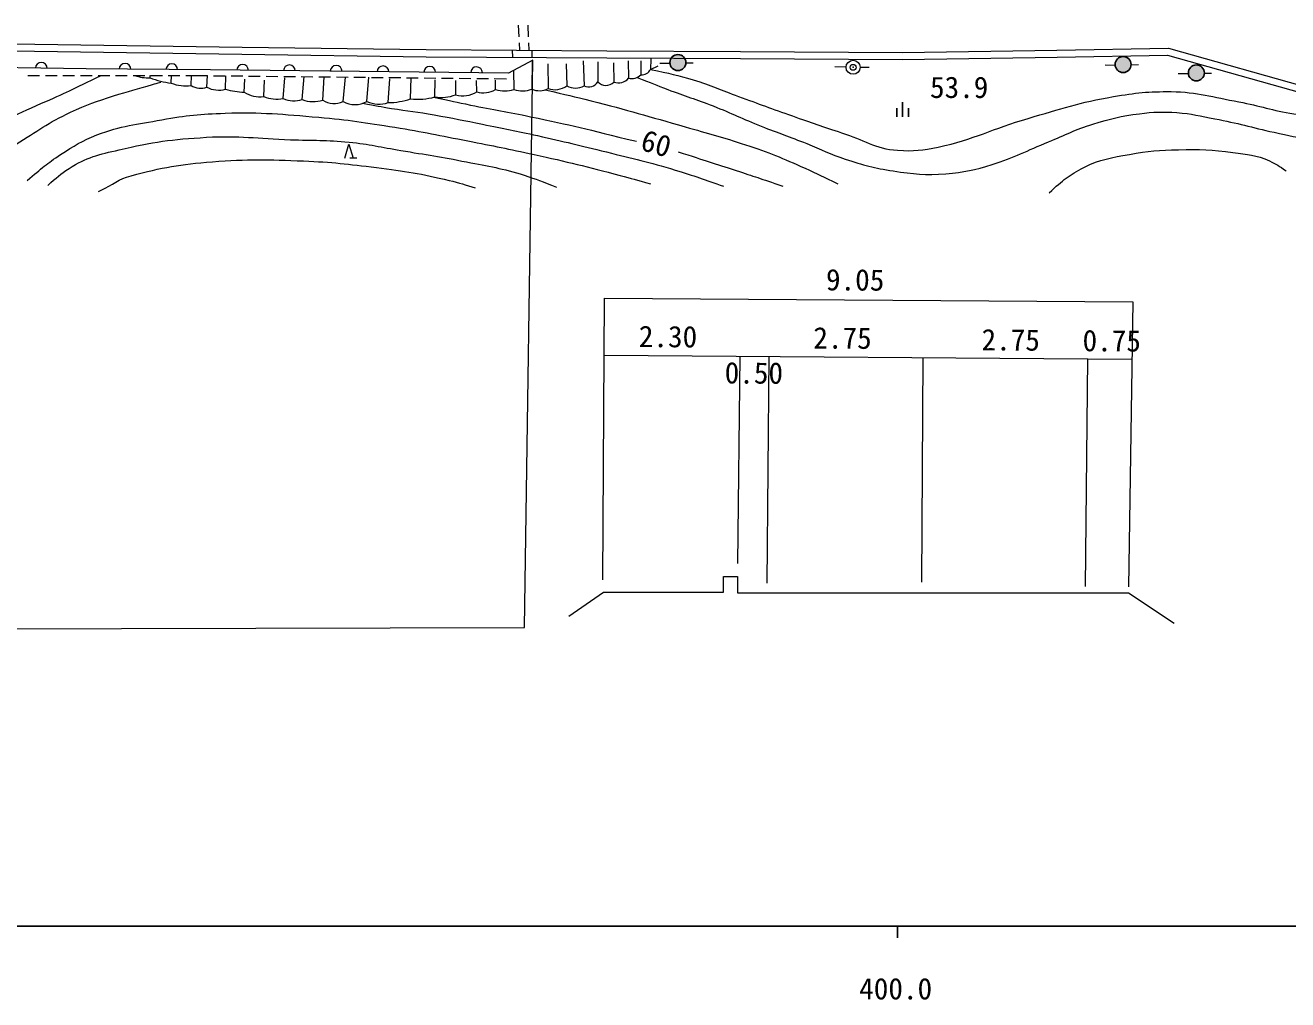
# Model space of a CAD drawing. Units: millimetres, scale not verified, with parts at other scales. Extents: x 40000 to 680000, y 20000 to 380000.
# Drawn here: x 393446 to 501356, y 198715 to 282061 of the extents above; entities that cross this region are included whole.
import ezdxf
from ezdxf.enums import TextEntityAlignment as Align

# ---------------------------------------------------------------- set-up
doc = ezdxf.new("R2010")
doc.units = ezdxf.units.MM
doc.header["$LTSCALE"] = 1000
doc.header["$PDMODE"] = 32
doc.header["$PDSIZE"] = 500
for name, color, linetype, lineweight in [('M-BGD', 7, 'Continuous', 13), ('M-STR-HTXT', 7, 'Continuous', 13), ('M-TTL-BAND', 7, 'Continuous', 25)]:
    doc.layers.add(name, color=color, linetype=linetype, lineweight=lineweight)
doc.styles.add('ＭＳ ゴシック', font='')
doc.styles.get('ＭＳ ゴシック').set_extended_font_data('MS Gothic')

msp = doc.modelspace()

# ---------------------------------------------------------------- hatches: boundary and pattern name
at = {"layer": 'M-BGD'}
for points in [[(449913, 278799, 0.97359), (448558, 278966, 0.01338), (448553, 278930, 0.41421), (449168, 278185, 0.41421)], [(487965, 278635, 0.97359), (486610, 278801, 0.01338), (486606, 278765, 0.41421), (487220, 278020, 0.41421)], [(494224, 277915, 0.97359), (492869, 278082, 0.01338), (492865, 278046, 0.41421), (493479, 277301, 0.41421)]]:
    msp.add_hatch(color=256, dxfattribs=at).paths.add_polyline_path(points)

# ---------------------------------------------------------------- linework, layer by layer
for p, q in [((435591, 282055), (435636, 281056)), ((436469, 281062), (436419, 282061)), ((435116, 279330), (435086, 279930)), ((435658, 280556), (435687, 279927)), ((436525, 279922), (436494, 280563)), ((436760, 279321), (436781, 279921)), ((436763, 279031), (436738, 276588)), ((438107, 278767), (438138, 276639)), ((439669, 278756), (439741, 276886)), ((441139, 279013), (441211, 276865)), ((442382, 278921), (442382, 277225)), ((443719, 278849), (443749, 277204)), ((444993, 279013), (445003, 277533)), ((446062, 279013), (446072, 277821)), ((446915, 279198), (446874, 278283)), ((446874, 278283), (447551, 278581)), ((448555, 278787), (447692, 278802)), ((449916, 278848), (450533, 278856)), ((463609, 278482), (462648, 278512)), ((464812, 278476), (465574, 278482)), ((486607, 278622), (485744, 278637)), ((487968, 278683), (488586, 278691)), ((393664, 277772), (394664, 277772)), ((395164, 277771), (396164, 277771)), ((396664, 277770), (397664, 277770)), ((398164, 277770), (399164, 277769)), ((399664, 277769), (400664, 277768)), ((401164, 277768), (402164, 277767)), ((402664, 277767), (403664, 277766)), ((404110, 277572), (404122, 277766)), ((404164, 277766), (405164, 277765)), ((405664, 277765), (406664, 277765)), ((405923, 277107), (405960, 277765)), ((407164, 277764), (407980, 277764)), ((407622, 276895), (407652, 277764)), ((407980, 277764), (409036, 277753)), ((408964, 276756), (409013, 277753)), ((409536, 277747), (410536, 277737)), ((410560, 276581), (410596, 277736)), ((411036, 277732), (412036, 277721)), ((412168, 276333), (412217, 277445)), ((412536, 277716), (413536, 277705)), ((413825, 275958), (413891, 277366)), ((414036, 277700), (415036, 277689)), ((415499, 275795), (415638, 277560)), ((415536, 277684), (416536, 277673)), ((417036, 277668), (418036, 277658)), ((417114, 275702), (417299, 277665)), ((418536, 277652), (419536, 277642)), ((418882, 275650), (418985, 277648)), ((420036, 277636), (421036, 277626)), ((420608, 275527), (420824, 277628)), ((421536, 277621), (422536, 277610)), ((422643, 275537), (422808, 277607)), ((423036, 277605), (424035, 277594)), ((424474, 275443), (424603, 277483)), ((424535, 277589), (425535, 277578)), ((426035, 277573), (427035, 277562)), ((426370, 275767), (426433, 277569)), ((427535, 277557), (428535, 277547)), ((428446, 275931), (428477, 277391)), ((429035, 277541), (430035, 277531)), ((430235, 276116), (430235, 277339)), ((430535, 277525), (431535, 277515)), ((432035, 277510), (433035, 277499)), ((433535, 277494), (434591, 277483)), ((433639, 276553), (433639, 277369)), ((435178, 278197), (435215, 276552)), ((492866, 277903), (492003, 277918)), ((494227, 277963), (494845, 277971)), ((432043, 276363), (432025, 277327)), ((420755, 270691), (421115, 271891)), ((421115, 271891), (421475, 270691)), ((421775, 270691), (421175, 270691)), ((442933, 253854), (488041, 253499)), ((454358, 236017), (454548, 253762)), ((456994, 253743), (456841, 234346)), ((470163, 253640), (470056, 234439)), ((484233, 253529), (484047, 234066))]:
    msp.add_line(p, q, dxfattribs=at)
at = {"layer": 'M-BGD', "lineweight": 25}
for p, q in [((468433, 274222), (468433, 275472)), ((467933, 274972), (467933, 274222)), ((468933, 274972), (468933, 274222))]:
    msp.add_line(p, q, dxfattribs=at)
at = {"layer": 'M-BGD'}
for points in [[(376900, 280730), (394260, 280451), (411978, 280195), (427708, 279972), (443167, 279884), (454576, 279815), (468424, 279727), (481625, 279937), (491167, 280111), (503504, 276621), (514036, 277356)], [(436834, 279068), (434748, 277970), (409293, 278233), (398653, 278320), (386982, 278495), (370227, 278722), (352441, 279193), (331982, 279525), (314727, 279809), (281332, 278819), (265992, 278488), (242789, 277185), (224980, 276371), (216751, 276214), (210077, 275731), (195187, 275060), (188233, 274745), (175600, 274214), (167406, 273795)], [(376888, 280130), (394250, 279851), (411969, 279595), (427702, 279372), (443164, 279284), (454572, 279215), (468427, 279127), (481635, 279337), (491089, 279509), (503441, 276015), (514104, 276759), (520673, 277790), (524499, 277877)], [(442821, 234621), (442962, 258723), (488113, 258416), (487757, 234036)], [(439899, 231532), (442869, 233576), (453126, 233576), (453126, 234904), (454318, 234904), (454318, 233527), (487739, 233527), (491652, 230910)]]:
    msp.add_lwpolyline(points, dxfattribs=at)
at = {"layer": 'M-BGD', "lineweight": 25}
for centre in [(449233, 278865), (487286, 278700), (493544, 277980)]:
    msp.add_circle(centre, 683, dxfattribs=at)
at = {"layer": 'M-BGD'}
msp.add_circle((464207, 278462), 600, dxfattribs=at)
for centre, radius, start, end in [((394817, 278377), 500, 359.14234, 179.14234), ((401973, 278293), 500, 359.5296, 179.5296), ((405973, 278260), 500, 359.5296, 179.5296), ((412021, 278204), 500, 359.41015, 179.41015), ((416021, 278163), 500, 359.41015, 179.41015), ((420020, 278122), 500, 359.41015, 179.41015), ((424020, 278081), 500, 359.41015, 179.41015), ((428020, 278040), 500, 359.41015, 179.41015), ((432020, 277999), 500, 359.41015, 179.41015), ((403947, 280901), 3333, 250.10914, 272.80574), ((406971, 284954), 7917, 248.81378, 262.39587), ((444159, 278196), 1073, 247.52355, 321.87109), ((445268, 278678), 1175, 256.962, 313.17498), ((446156, 278601), 785, 263.84262, 336.12066), ((407206, 280480), 3609, 249.1805, 276.61966), ((408456, 278402), 1723, 241.02922, 287.14089), ((410004, 278867), 2354, 243.78772, 283.67484), ((412631, 284677), 8357, 255.65148, 266.82383), ((413533, 278518), 2576, 238.00667, 276.49328), ((430856, 278315), 2285, 254.2185, 301.31183), ((432618, 278335), 2054, 253.75157, 299.81415), ((434429, 279617), 3164, 255.55406, 284.39008), ((435924, 278776), 2334, 252.31175, 290.41611), ((437382, 278166), 1704, 247.81407, 296.34207), ((438703, 278298), 1752, 251.17553, 306.31679), ((440495, 278199), 1514, 240.16496, 298.23247), ((441590, 277717), 932, 245.98453, 328.15028), ((443075, 277823), 915, 220.82369, 317.45326), ((414934, 278668), 2929, 247.74042, 281.12517), ((416435, 277983), 2380, 246.83802, 286.56236), ((418073, 278271), 2743, 249.52788, 287.14191), ((419863, 277239), 1867, 238.2954, 293.53337), ((421616, 277424), 2148, 242.0194, 298.55935), ((423682, 277900), 2581, 246.26144, 287.86524), ((424429, 281422), 5979, 270.43228, 288.94529), ((427013, 280845), 5119, 262.79219, 286.26545), ((429016, 279159), 3278, 259.99025, 291.82203)]:
    msp.add_arc(centre, radius, start, end, dxfattribs=at)
for points, knots in [([(269682, 277903), (271518, 277549), (272105, 277490), (273671, 277343), (276631, 277066), (278308, 277469), (281281, 277503), (286726, 277565), (289776, 277556), (295221, 277540), (298760, 277529), (300742, 277386), (304280, 277421), (310071, 277478), (313310, 277765), (319101, 277777), (323070, 277786), (325293, 277650), (329259, 277480), (333753, 277288), (336265, 277063), (340753, 276768), (344513, 276520), (346620, 276389), (350376, 276084), (356301, 275605), (359616, 275284), (365524, 274629), (368942, 274250), (370846, 273943), (374256, 273500), (377426, 273089), (379175, 272526), (382370, 272443), (384790, 272380), (386201, 272328), (388548, 272918), (391110, 273563), (392424, 274328), (394845, 275384), (396854, 276259), (397523, 276579), (399924, 277769)], [0, 0, 0, 0, 1, 1, 1, 2, 2, 2, 3, 3, 3, 4, 4, 4, 5, 5, 5, 6, 6, 6, 7, 7, 7, 8, 8, 8, 9, 9, 9, 10, 10, 10, 11, 11, 11, 12, 12, 12, 13, 13, 13, 14, 14, 14, 14]), ([(445746, 277604), (447005, 277089), (447337, 276958), (448365, 276562), (449871, 275982), (450748, 275746), (452250, 275154), (453867, 274516), (454738, 274073), (456351, 273425), (457862, 272817), (458731, 272534), (460247, 271939), (461535, 271434), (462214, 271035), (463532, 270612), (465104, 270106), (466004, 269845), (467638, 269598), (469378, 269336), (470384, 269208), (472138, 269357), (473708, 269490), (474589, 269681), (476095, 270148), (478033, 270749), (479031, 271335), (480915, 272091), (482395, 272684), (483178, 273147), (484707, 273601), (486230, 274053), (487098, 274296), (488674, 274495), (489917, 274653), (490631, 274677), (491880, 274588), (493158, 274497), (493859, 274304), (495118, 274064), (497118, 273683), (498210, 273333), (500202, 272908), (501475, 272636), (502184, 272458), (503469, 272244), (504876, 272009), (505661, 271809), (507086, 271737), (508388, 271671), (509125, 271693), (510423, 271824), (511910, 271975), (512732, 272168), (514196, 272471), (515619, 272765), (516096, 272890), (517813, 273344)], [0, 0, 0, 0, 1, 1, 1, 2, 2, 2, 3, 3, 3, 4, 4, 4, 5, 5, 5, 6, 6, 6, 7, 7, 7, 8, 8, 8, 9, 9, 9, 10, 10, 10, 11, 11, 11, 12, 12, 12, 13, 13, 13, 14, 14, 14, 15, 15, 15, 16, 16, 16, 17, 17, 17, 18, 18, 18, 19, 19, 19, 19]), ([(446874, 278283), (448617, 277925), (449133, 277813), (450548, 277389), (452086, 276929), (452900, 276525), (454409, 275974), (456207, 275318), (457209, 274934), (459016, 274301), (460655, 273726), (461574, 273405), (463226, 272868), (465090, 272262), (466058, 271495), (468014, 271365), (469373, 271275), (470158, 271362), (471490, 271645), (474566, 272298), (476140, 273216), (479160, 274091), (481989, 274910), (483561, 275461), (486463, 275960), (488367, 276288), (489459, 276401), (491390, 276380), (493674, 276354), (494925, 275914), (497173, 275506), (499021, 275171), (500014, 274759), (501873, 274493), (503756, 274223), (504827, 274130), (506730, 274126), (508886, 274121), (510087, 274354), (512233, 274563), (514729, 274805), (516118, 275019), (518610, 275296), (520846, 275545), (522093, 275755), (524337, 275897), (528899, 276186), (531472, 276137), (536040, 275957), (538873, 275845), (539832, 275798), (543287, 275511)], [0, 0, 0, 0, 1, 1, 1, 2, 2, 2, 3, 3, 3, 4, 4, 4, 5, 5, 5, 6, 6, 6, 7, 7, 7, 8, 8, 8, 9, 9, 9, 10, 10, 10, 11, 11, 11, 12, 12, 12, 13, 13, 13, 14, 14, 14, 15, 15, 15, 16, 16, 16, 17, 17, 17, 17]), ([(386787, 268657), (387871, 268991), (388224, 269140), (389104, 269548), (390616, 270249), (391252, 271015), (392668, 271894), (394459, 273007), (395420, 273717), (397319, 274632), (398698, 275296), (399529, 275547), (400988, 276012), (402282, 276425), (403023, 276601), (404325, 276991), (404598, 277072), (404684, 277098), (405024, 277200)], [0, 0, 0, 0, 1, 1, 1, 2, 2, 2, 3, 3, 3, 4, 4, 4, 5, 5, 5, 6, 6, 6, 6]), ([(437872, 276534), (439780, 276103), (440281, 275976), (441819, 275594), (444974, 274810), (446713, 274266), (449839, 273375), (451865, 272797), (453010, 272502), (455010, 271838), (457037, 271165), (458149, 270708), (460094, 269828), (461204, 269327), (461580, 269155), (462907, 268483)], [0, 0, 0, 0, 1, 1, 1, 2, 2, 2, 3, 3, 3, 4, 4, 4, 5, 5, 5, 5]), ([(422284, 275382), (423479, 275166), (423789, 275113), (424755, 274952), (426171, 274718), (426975, 274652), (428388, 274402), (430014, 274115), (430918, 273919), (432536, 273592), (434369, 273222), (435398, 273026), (437224, 272619), (439535, 272104), (440825, 271794), (443123, 271221), (445426, 270647), (446727, 270359), (449001, 269680), (450633, 269193), (451519, 268834), (453133, 268292), (453133, 268292), (453133, 268292), (453133, 268292)], [0, 0, 0, 0, 1, 1, 1, 2, 2, 2, 3, 3, 3, 4, 4, 4, 5, 5, 5, 6, 6, 6, 7, 7, 7, 8, 8, 8, 8]), ([(428353, 275905), (429880, 275573), (430273, 275491), (431507, 275237), (433509, 274825), (434643, 274652), (436645, 274240), (440195, 273509), (441339, 273201), (445681, 272135)], [0, 0, 0, 0, 1, 1, 1, 2, 2, 2, 3, 3, 3, 3]), ([(393603, 268773), (394878, 269869), (395282, 270219), (396468, 270992), (397627, 271747), (398287, 272190), (399578, 272686), (401657, 273486), (402942, 273577), (405134, 273979), (407219, 274361), (408414, 274463), (410532, 274538), (413659, 274650), (415416, 274448), (418534, 274189), (421086, 273977), (422506, 273742), (425033, 273333), (427487, 272935), (428849, 272638), (431288, 272162), (433496, 271731), (434734, 271491), (436931, 271009), (439820, 270376), (441430, 269977), (444287, 269209), (445305, 268936), (445635, 268851), (446890, 268493)], [0, 0, 0, 0, 1, 1, 1, 2, 2, 2, 3, 3, 3, 4, 4, 4, 5, 5, 5, 6, 6, 6, 7, 7, 7, 8, 8, 8, 9, 9, 9, 10, 10, 10, 10]), ([(395381, 268349), (396117, 269073), (396437, 269301), (397193, 269804), (398677, 270794), (399734, 270995), (401470, 271408), (404331, 272090), (405988, 272303), (408925, 272478), (411728, 272645), (413305, 272369), (416112, 272270), (418073, 272200), (419180, 272262), (421132, 272062), (422872, 271883), (423829, 271639), (425554, 271350), (427750, 270982), (428988, 270814), (431169, 270368), (433104, 269973), (434219, 269847), (436096, 269233), (437189, 268874), (437585, 268738), (438856, 268202)], [0, 0, 0, 0, 1, 1, 1, 2, 2, 2, 3, 3, 3, 4, 4, 4, 5, 5, 5, 6, 6, 6, 7, 7, 7, 8, 8, 8, 9, 9, 9, 9]), ([(449262, 271226), (451667, 270462), (452279, 270269), (454207, 269636), (455765, 269125), (456257, 268960), (458190, 268308)], [0, 0, 0, 0, 1, 1, 1, 2, 2, 2, 2]), ([(480961, 267733), (482158, 268827), (482655, 269255), (483940, 269904), (485349, 270617), (486274, 270730), (487828, 271015), (489445, 271312), (490375, 271373), (492019, 271419), (493835, 271470), (494867, 271438), (496664, 271167), (497903, 270980), (498668, 271010), (499794, 270460), (500375, 270176), (500623, 270044), (501208, 269602)], [0, 0, 0, 0, 1, 1, 1, 2, 2, 2, 3, 3, 3, 4, 4, 4, 5, 5, 5, 6, 6, 6, 6]), ([(399695, 267849), (399805, 267900), (399833, 267913), (399922, 267954), (400933, 268423), (401414, 268908), (402490, 269195), (405153, 269903), (406697, 270168), (409444, 270383), (412478, 270620), (414195, 270570), (417236, 270453), (419673, 270359), (421034, 270185), (423456, 269894), (425912, 269598), (427284, 269354), (429693, 268793), (430572, 268588), (431045, 268399), (431912, 268146), (431912, 268146), (431912, 268146), (431912, 268146)], [0, 0, 0, 0, 1, 1, 1, 2, 2, 2, 3, 3, 3, 4, 4, 4, 5, 5, 5, 6, 6, 6, 7, 7, 7, 8, 8, 8, 8])]:
    msp.add_open_spline(points, degree=3, knots=knots, dxfattribs=at)
msp.add_point((464207, 278462), dxfattribs=at)
at = {"layer": 'M-STR-HTXT'}
msp.add_lwpolyline([(134598, 275346), (137553, 229812), (436118, 230541), (436834, 279068)], dxfattribs=at)
at = {"layer": 'M-TTL-BAND'}
for p, q in [((40000, 205000), (579000, 205000)), ((468000, 205000), (468000, 204000))]:
    msp.add_line(p, q, dxfattribs=at)

# ---------------------------------------------------------------- texts
at = {"layer": 'M-BGD', "style": 'ＭＳ ゴシック'}
msp.add_text('53.9', height=1833, dxfattribs=at).set_placement((473271, 275289), align=Align.BOTTOM_CENTER)
for s, rotation, p in [('60', 343.828, (446972, 270549)), ('9.05', 359.61, (464372, 258822)), ('2.30', 359.61, (448374, 253970)), ('2.75', 359.61, (463290, 253848)), ('2.75', 359.61, (477669, 253690)), ('0.75', 359.61, (486303, 253617)), ('0.50', 359.61, (455714, 250861))]:
    msp.add_text(s, height=1833, rotation=rotation, dxfattribs=at).set_placement(p, align=Align.BOTTOM_CENTER)
at = {"layer": 'M-TTL-BAND', "style": 'ＭＳ ゴシック'}
msp.add_text('400.0', height=1833, dxfattribs=at).set_placement((467844, 198195), align=Align.BOTTOM_CENTER)

doc.saveas('drawing.dxf')
